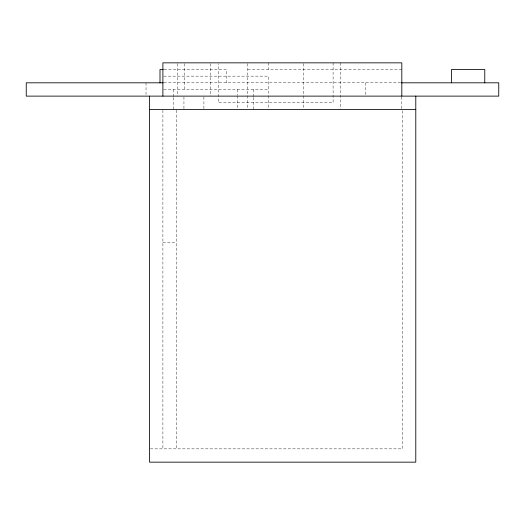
<?xml version="1.0" encoding="UTF-8"?>
<svg xmlns="http://www.w3.org/2000/svg" width="525" height="525" viewBox="0 0 525 525"><rect width="100%" height="100%" fill="white"/><g stroke="black" fill="none" stroke-linecap="round" stroke-linejoin="round"><path stroke-width="0.39" stroke-dasharray="2.62 1.97" d="M164.056 69.497L226.551 69.497L226.551 82.812M247.748 69.497L401.815 69.497M163.708 76.151L268.373 76.151L268.373 94.822M163.984 82.812L400.312 82.812M163.708 89.467L268.373 89.467M162.894 242.537L176.203 242.537M150.367 448.849L402.478 448.849L402.478 110.25M401.815 96.902L401.815 108.649M365.669 82.812L365.669 95.333M340.587 62.843L340.587 109.43M333.099 62.843L333.099 102.775L218.295 102.775L218.295 63.656M303.647 63.584L303.647 109.43M268.373 62.843L268.373 69.497M268.373 95.635L268.373 108.616M253.404 89.467L253.404 96.653M253.404 97.453L253.404 109.43M247.748 63.584L247.748 109.43M237.431 89.467L237.431 95.058M237.431 95.852L237.431 108.629M210.558 63.656L210.558 96.121M203.903 96.902L203.903 109.43M184.19 63.65L184.19 89.467M183.94 96.902L183.94 108.649M177.286 63.656L177.286 96.121M176.203 110.243L176.203 448.849M173.539 89.467L173.539 96.653M173.539 97.453L173.539 109.43M162.894 110.243L162.894 448.849M146.022 82.812L146.022 95.333"/><path stroke-width="0.79" d="M163.249 69.497L160 69.497L160 82.812M163.249 82.812L26.25 82.812L26.25 96.121L498.75 96.121L498.75 82.812L401.133 82.812M149.579 109.43L415.787 109.43M484.772 82.812L484.772 69.497L451.5 69.497L451.5 82.812M415.787 96.121L415.787 462.158L149.579 462.158L149.579 96.121M401.815 96.121L401.815 62.843L162.894 62.843L162.894 96.114"/></g></svg>
